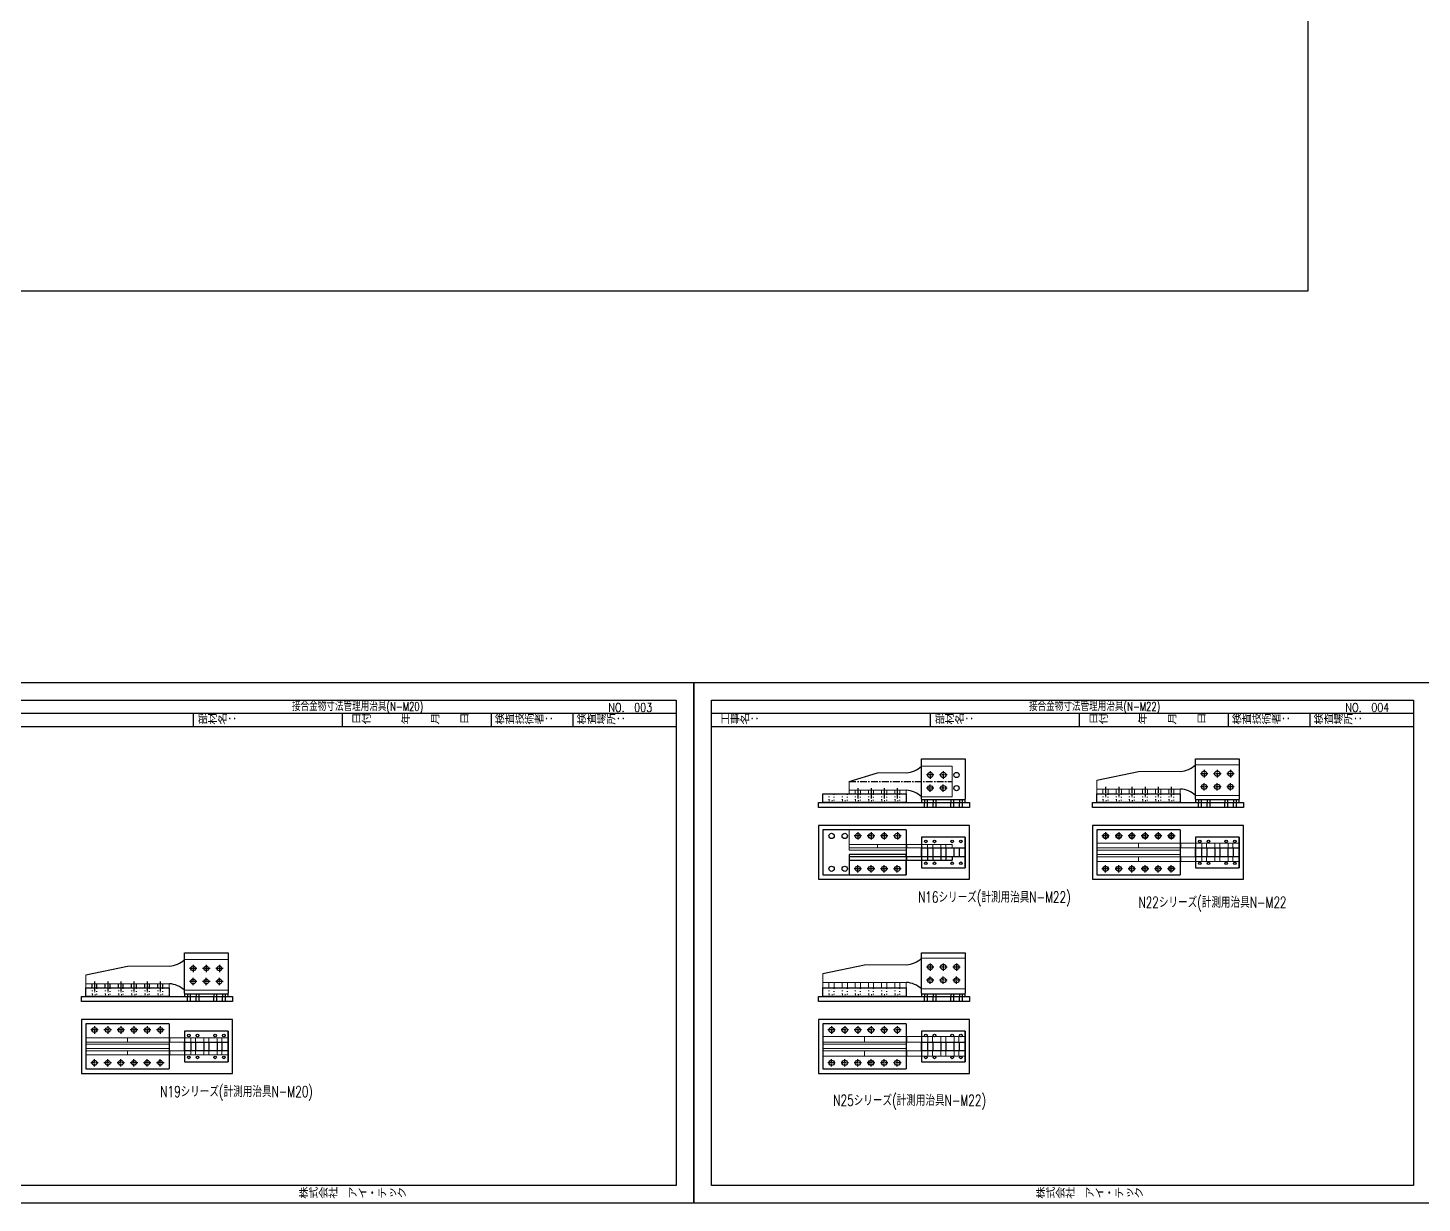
# Model space of a CAD drawing. Header units: millimetres. Extents: x -4568 to 36914, y -114 to 17788.
# Drawn here: x 23782 to 30146, y 1548 to 6912 of the extents above; entities that cross this region are included whole.
import ezdxf

# ---------------------------------------------------------------- set-up
doc = ezdxf.new("R2010")
doc.units = ezdxf.units.MM
doc.header["$LTSCALE"] = 5
for name, pattern in [('ACAD_ISO03W100', [30, 12, -18]), ('CENTER1', [10, 6.25, -1.25, 1.25, -1.25]), ('DOT', [2.5, 0.625, -1.875]), ('JIS_08_50', [53, 50, -1.125, 0.75, -1.125])]:
    doc.linetypes.add(name, pattern=pattern)
doc.layers.get('0').update_dxf_attribs({"color": 255})
for name, color, linetype in [('01', 7, 'Continuous'), ('CENTER', 2, 'JIS_08_50'), ('LAYER6', 7, 'Continuous'), ('寸法', 4, 'Continuous'), ('溶接', 241, 'Continuous'), ('補助線', 7, 'ACAD_ISO03W100'), ('金物', 142, 'Continuous')]:
    doc.layers.add(name, color=color, linetype=linetype)
doc.styles.get("Standard").update_dxf_attribs({"font": 'simplex.shx', "width": 0.7, "height": 2.5, "bigfont": '@extfont2.shx'})
doc.styles.add('SUNPOU', font='simplex.shx', dxfattribs={"width": 0.7, "bigfont": 'extfont2.shx'})
doc.styles.add('SUNPOU2', font='simplex.shx', dxfattribs={"width": 0.7, "height": 50, "bigfont": 'extfont2.shx'})

msp = doc.modelspace()

# ---------------------------------------------------------------- linework, layer by layer
at = {"linetype": 'Continuous', "lineweight": -3}
for p, q in [((23537.543, 3783.718), (26741.543, 3783.718)), ((24537.543, 3723.718), (24537.543, 3783.718)), ((25217.543, 3723.718), (25217.543, 3783.718)), ((25897.543, 3723.718), (25897.543, 3783.718)), ((26270.844, 3723.718), (26270.844, 3783.718)), ((26901.543, 3783.718), (30105.543, 3783.718)), ((27901.543, 3723.718), (27901.543, 3783.718)), ((28581.543, 3723.718), (28581.543, 3783.718)), ((29261.543, 3723.718), (29261.543, 3783.718)), ((29634.844, 3723.718), (29634.844, 3783.718)), ((23537.543, 3723.718), (26741.543, 3723.718)), ((26901.543, 3723.718), (30105.543, 3723.718))]:
    msp.add_line(p, q, dxfattribs=at)
for points in [[(16908.559, 14690.974), (29624.479, 14690.974), (29624.479, 5709.694), (16908.559, 5709.694)], [(23457.543, 3923.718), (26821.543, 3923.718), (26821.543, 1547.718), (23457.543, 1547.718)], [(26821.543, 3923.718), (30185.543, 3923.718), (30185.543, 1547.718), (26821.543, 1547.718)], [(23537.543, 3843.718), (26741.543, 3843.718), (26741.543, 1627.718), (23537.543, 1627.718)], [(26901.543, 3843.718), (30105.543, 3843.718), (30105.543, 1627.718), (26901.543, 1627.718)]]:
    msp.add_lwpolyline(points, close=True, dxfattribs=at)
at = {"layer": '01', "linetype": 'DOT'}
for p, q in [((27438.297, 3415.93), (27438.297, 3385.93)), ((27438.297, 3385.93), (27462.297, 3385.93)), ((27462.297, 3385.93), (27462.297, 3415.93)), ((27498.297, 3415.93), (27498.297, 3385.93)), ((27498.297, 3385.93), (27522.297, 3385.93)), ((27522.297, 3385.93), (27522.297, 3415.93)), ((27558.297, 3415.93), (27558.297, 3385.93)), ((27558.297, 3385.93), (27582.297, 3385.93)), ((27582.297, 3385.93), (27582.297, 3415.93)), ((27618.297, 3415.93), (27618.297, 3385.93)), ((27618.297, 3385.93), (27642.297, 3385.93)), ((27642.297, 3385.93), (27642.297, 3415.93)), ((27678.297, 3415.93), (27678.297, 3385.93)), ((27678.297, 3385.93), (27702.297, 3385.93)), ((27702.297, 3385.93), (27702.297, 3415.93)), ((27738.297, 3415.93), (27738.297, 3385.93)), ((27738.297, 3385.93), (27762.297, 3385.93)), ((27762.297, 3385.93), (27762.297, 3415.93)), ((28688.85, 3415.93), (28688.85, 3385.93)), ((28688.85, 3385.93), (28712.85, 3385.93)), ((28712.85, 3385.93), (28712.85, 3415.93)), ((28748.85, 3415.93), (28748.85, 3385.93)), ((28748.85, 3385.93), (28772.85, 3385.93)), ((28772.85, 3385.93), (28772.85, 3415.93)), ((28808.85, 3415.93), (28808.85, 3385.93)), ((28808.85, 3385.93), (28832.85, 3385.93)), ((28832.85, 3385.93), (28832.85, 3415.93)), ((28868.85, 3415.93), (28868.85, 3385.93)), ((28868.85, 3385.93), (28892.85, 3385.93)), ((28892.85, 3385.93), (28892.85, 3415.93)), ((28928.85, 3415.93), (28928.85, 3385.93)), ((28928.85, 3385.93), (28952.85, 3385.93)), ((28952.85, 3385.93), (28952.85, 3415.93)), ((28988.85, 3415.93), (28988.85, 3385.93)), ((28988.85, 3385.93), (29012.85, 3385.93)), ((29012.85, 3385.93), (29012.85, 3415.93)), ((24075.297, 2530.112), (24075.297, 2500.112)), ((24075.297, 2500.112), (24097.297, 2500.112)), ((24097.297, 2500.112), (24097.297, 2530.112)), ((24135.415, 2530.112), (24135.415, 2500.112)), ((24135.415, 2500.112), (24157.415, 2500.112)), ((24157.415, 2500.112), (24157.415, 2530.112)), ((24195.415, 2530.112), (24195.415, 2500.112)), ((24195.415, 2500.112), (24217.415, 2500.112)), ((24217.415, 2500.112), (24217.415, 2530.112)), ((24255.415, 2530.112), (24255.415, 2500.112)), ((24255.415, 2500.112), (24277.415, 2500.112)), ((24277.415, 2500.112), (24277.415, 2530.112)), ((24315.415, 2530.112), (24315.415, 2500.112)), ((24315.415, 2500.112), (24337.415, 2500.112)), ((24337.415, 2500.112), (24337.415, 2530.112)), ((24375.415, 2530.112), (24375.415, 2500.112)), ((24375.415, 2500.112), (24397.415, 2500.112)), ((24397.415, 2500.112), (24397.415, 2530.112)), ((27438.297, 2530.112), (27438.297, 2500.112)), ((27438.297, 2500.112), (27462.297, 2500.112)), ((27462.297, 2500.112), (27462.297, 2530.112)), ((27498.297, 2530.112), (27498.297, 2500.112)), ((27498.297, 2500.112), (27522.297, 2500.112)), ((27522.297, 2500.112), (27522.297, 2530.112)), ((27558.297, 2530.112), (27558.297, 2500.112)), ((27558.297, 2500.112), (27582.297, 2500.112)), ((27582.297, 2500.112), (27582.297, 2530.112)), ((27618.297, 2530.112), (27618.297, 2500.112)), ((27618.297, 2500.112), (27642.297, 2500.112)), ((27642.297, 2500.112), (27642.297, 2530.112)), ((27678.297, 2530.112), (27678.297, 2500.112)), ((27678.297, 2500.112), (27702.297, 2500.112)), ((27702.297, 2500.112), (27702.297, 2530.112)), ((27738.297, 2530.112), (27738.297, 2500.112)), ((27738.297, 2500.112), (27762.297, 2500.112)), ((27762.297, 2500.112), (27762.297, 2530.112))]:
    msp.add_line(p, q, dxfattribs=at)
at = {"layer": '01', "linetype": 'Continuous'}
for p, q in [((27874.297, 3387.93), (27874.297, 3375.93)), ((27874.297, 3353.93), (27874.297, 3375.93)), ((27886.297, 3387.93), (27886.297, 3375.93)), ((27886.297, 3375.93), (27886.297, 3353.93)), ((27914.297, 3387.93), (27914.297, 3375.93)), ((27914.297, 3353.93), (27914.297, 3375.93)), ((27926.297, 3387.93), (27926.297, 3375.93)), ((27926.297, 3375.93), (27926.297, 3353.93)), ((27994.297, 3387.93), (27994.297, 3375.93)), ((27994.297, 3353.93), (27994.297, 3375.93)), ((28006.297, 3387.93), (28006.297, 3375.93)), ((28006.297, 3375.93), (28006.297, 3353.93)), ((28034.297, 3387.93), (28034.297, 3375.93)), ((28034.297, 3353.93), (28034.297, 3375.93)), ((28046.297, 3387.93), (28046.297, 3375.93)), ((28046.297, 3375.93), (28046.297, 3353.93)), ((29124.85, 3387.93), (29124.85, 3375.93)), ((29124.85, 3353.93), (29124.85, 3375.93)), ((29136.85, 3387.93), (29136.85, 3375.93)), ((29136.85, 3375.93), (29136.85, 3353.93)), ((29164.85, 3387.93), (29164.85, 3375.93)), ((29164.85, 3353.93), (29164.85, 3375.93)), ((29176.85, 3387.93), (29176.85, 3375.93)), ((29176.85, 3375.93), (29176.85, 3353.93)), ((29244.85, 3387.93), (29244.85, 3375.93)), ((29244.85, 3353.93), (29244.85, 3375.93)), ((29256.85, 3387.93), (29256.85, 3375.93)), ((29256.85, 3375.93), (29256.85, 3353.93)), ((29284.85, 3387.93), (29284.85, 3375.93)), ((29284.85, 3353.93), (29284.85, 3375.93)), ((29296.85, 3387.93), (29296.85, 3375.93)), ((29296.85, 3375.93), (29296.85, 3353.93)), ((27888.297, 3168.794), (27888.297, 3128.794)), ((27912.297, 3168.794), (27912.297, 3128.794)), ((27948.297, 3168.794), (27948.297, 3128.794)), ((27972.297, 3168.794), (27972.297, 3128.794)), ((28008.297, 3168.794), (28008.297, 3128.794)), ((28032.297, 3168.794), (28032.297, 3128.794)), ((29138.85, 3168.794), (29138.85, 3128.794)), ((29162.85, 3168.794), (29162.85, 3128.794)), ((29198.85, 3168.794), (29198.85, 3128.794)), ((29222.85, 3168.794), (29222.85, 3128.794)), ((29258.85, 3168.794), (29258.85, 3128.794)), ((29282.85, 3168.794), (29282.85, 3128.794)), ((24510.297, 2502.112), (24510.297, 2490.112)), ((24510.297, 2468.112), (24510.297, 2490.112)), ((24522.297, 2502.112), (24522.297, 2490.112)), ((24522.297, 2490.112), (24522.297, 2468.112)), ((24550.297, 2502.112), (24550.297, 2490.112)), ((24550.297, 2468.112), (24550.297, 2490.112)), ((24562.297, 2502.112), (24562.297, 2490.112)), ((24562.297, 2490.112), (24562.297, 2468.112)), ((24630.297, 2502.112), (24630.297, 2490.112)), ((24630.297, 2468.112), (24630.297, 2490.112)), ((24642.297, 2502.112), (24642.297, 2490.112)), ((24642.297, 2490.112), (24642.297, 2468.112)), ((24670.297, 2502.112), (24670.297, 2490.112)), ((24670.297, 2468.112), (24670.297, 2490.112)), ((24682.297, 2502.112), (24682.297, 2490.112)), ((24682.297, 2490.112), (24682.297, 2468.112)), ((27874.297, 2502.112), (27874.297, 2490.112)), ((27874.297, 2468.112), (27874.297, 2490.112)), ((27886.297, 2502.112), (27886.297, 2490.112)), ((27886.297, 2490.112), (27886.297, 2468.112)), ((27914.297, 2502.112), (27914.297, 2490.112)), ((27914.297, 2468.112), (27914.297, 2490.112)), ((27926.297, 2502.112), (27926.297, 2490.112)), ((27926.297, 2490.112), (27926.297, 2468.112)), ((27994.297, 2502.112), (27994.297, 2490.112)), ((27994.297, 2468.112), (27994.297, 2490.112)), ((28006.297, 2502.112), (28006.297, 2490.112)), ((28006.297, 2490.112), (28006.297, 2468.112)), ((28034.297, 2502.112), (28034.297, 2490.112)), ((28034.297, 2468.112), (28034.297, 2490.112)), ((28046.297, 2502.112), (28046.297, 2490.112)), ((28046.297, 2490.112), (28046.297, 2468.112)), ((24525.297, 2282.976), (24525.297, 2242.976)), ((24547.297, 2282.976), (24547.297, 2242.976)), ((24585.297, 2282.976), (24585.297, 2242.976)), ((24607.297, 2282.976), (24607.297, 2242.976)), ((24645.297, 2282.976), (24645.297, 2242.976)), ((24667.297, 2282.976), (24667.297, 2242.976)), ((27888.297, 2282.976), (27888.297, 2242.976)), ((27912.297, 2282.976), (27912.297, 2242.976)), ((27948.297, 2282.976), (27948.297, 2242.976)), ((27972.297, 2282.976), (27972.297, 2242.976)), ((28008.297, 2282.976), (28008.297, 2242.976)), ((28032.297, 2282.976), (28032.297, 2242.976))]:
    msp.add_line(p, q, dxfattribs=at)
at = {"layer": 'CENTER', "color": 7, "linetype": 'CENTER1'}
msp.add_line((27530.297, 3471.93), (28000.297, 3471.93), dxfattribs=at)
at = {"layer": '寸法', "linetype": 'CENTER1', "ltscale": 0.3}
for p, q in [((27917.297, 3501.93), (27883.297, 3501.93)), ((27900.297, 3518.93), (27900.297, 3484.93)), ((27977.297, 3501.93), (27943.297, 3501.93)), ((27960.297, 3518.93), (27960.297, 3484.93)), ((27570.297, 3441.93), (27570.297, 3393.93)), ((27630.297, 3441.93), (27630.297, 3393.93)), ((27690.297, 3441.93), (27690.297, 3393.93)), ((27750.297, 3441.93), (27750.297, 3393.93)), ((27917.297, 3441.93), (27883.297, 3441.93)), ((27900.297, 3424.93), (27900.297, 3458.93)), ((27977.297, 3441.93), (27943.297, 3441.93)), ((27960.297, 3424.93), (27960.297, 3458.93)), ((27587.408, 3223.797), (27553.408, 3223.797)), ((27570.408, 3240.797), (27570.408, 3206.797)), ((27647.408, 3223.797), (27613.408, 3223.797)), ((27630.408, 3240.797), (27630.408, 3206.797)), ((27707.408, 3223.797), (27673.408, 3223.797)), ((27690.408, 3240.797), (27690.408, 3206.797)), ((27767.408, 3223.797), (27733.408, 3223.797)), ((27750.408, 3240.797), (27750.408, 3206.797)), ((24553.297, 2619.112), (24519.297, 2619.112)), ((24536.297, 2636.112), (24536.297, 2602.112)), ((24613.297, 2619.112), (24579.297, 2619.112)), ((24596.297, 2636.112), (24596.297, 2602.112)), ((24673.297, 2619.112), (24639.297, 2619.112)), ((24656.297, 2636.112), (24656.297, 2602.112)), ((24086.297, 2559.112), (24086.297, 2511.112)), ((24146.297, 2559.112), (24146.297, 2511.112)), ((24206.297, 2559.112), (24206.297, 2511.112)), ((24266.297, 2559.112), (24266.297, 2511.112)), ((24326.297, 2559.112), (24326.297, 2511.112)), ((24386.297, 2559.112), (24386.297, 2511.112)), ((24553.297, 2559.112), (24519.297, 2559.112)), ((24536.297, 2542.112), (24536.297, 2576.112)), ((24613.297, 2559.112), (24579.297, 2559.112)), ((24596.297, 2542.112), (24596.297, 2576.112)), ((24673.297, 2559.112), (24639.297, 2559.112)), ((24656.297, 2542.112), (24656.297, 2576.112)), ((27450.297, 2354.976), (27450.297, 2320.976)), ((27510.297, 2354.976), (27510.297, 2320.976)), ((27570.297, 2354.976), (27570.297, 2320.976)), ((27630.297, 2354.976), (27630.297, 2320.976)), ((27690.297, 2354.976), (27690.297, 2320.976)), ((27750.297, 2354.976), (27750.297, 2320.976)), ((27467.297, 2337.976), (27433.297, 2337.976)), ((27527.297, 2337.976), (27493.297, 2337.976)), ((27587.297, 2337.976), (27553.297, 2337.976)), ((27647.297, 2337.976), (27613.297, 2337.976)), ((27707.297, 2337.976), (27673.297, 2337.976)), ((27767.297, 2337.976), (27733.297, 2337.976)), ((27467.297, 2187.976), (27433.297, 2187.976)), ((27450.297, 2170.976), (27450.297, 2204.976)), ((27527.297, 2187.976), (27493.297, 2187.976)), ((27510.297, 2170.976), (27510.297, 2204.976)), ((27587.297, 2187.976), (27553.297, 2187.976)), ((27570.297, 2170.976), (27570.297, 2204.976)), ((27647.297, 2187.976), (27613.297, 2187.976)), ((27630.297, 2170.976), (27630.297, 2204.976)), ((27707.297, 2187.976), (27673.297, 2187.976)), ((27690.297, 2170.976), (27690.297, 2204.976)), ((27767.297, 2187.976), (27733.297, 2187.976)), ((27750.297, 2170.976), (27750.297, 2204.976))]:
    msp.add_line(p, q, dxfattribs=at)
at = {"layer": '溶接', "linetype": 'Continuous'}
for p, q in [((27860.297, 3391.93), (27860.297, 3575.93)), ((27860.297, 3575.93), (28060.297, 3575.93)), ((28060.297, 3575.93), (28060.297, 3391.93)), ((29110.85, 3391.93), (29110.85, 3575.93)), ((29110.85, 3575.93), (29310.85, 3575.93)), ((29310.85, 3575.93), (29310.85, 3391.93)), ((27390.297, 3375.93), (28080.297, 3375.93)), ((27390.297, 3353.93), (27390.297, 3375.93)), ((27410.297, 3375.93), (27410.297, 3415.93)), ((27410.297, 3415.93), (27790.297, 3415.93)), ((27790.297, 3375.93), (27410.297, 3375.93)), ((27790.297, 3415.93), (27790.297, 3375.93)), ((27860.297, 3391.93), (27860.297, 3375.93)), ((28060.297, 3387.93), (27860.297, 3387.93)), ((27860.297, 3375.93), (28060.297, 3375.93)), ((28060.297, 3375.93), (28060.297, 3391.93)), ((28080.297, 3375.93), (28080.297, 3353.93)), ((28640.85, 3375.93), (29330.85, 3375.93)), ((28640.85, 3353.93), (28640.85, 3375.93)), ((28660.85, 3375.93), (28660.85, 3415.93)), ((28660.85, 3415.93), (29040.85, 3415.93)), ((29040.85, 3375.93), (28660.85, 3375.93)), ((29040.85, 3415.93), (29040.85, 3375.93)), ((29110.85, 3391.93), (29110.85, 3375.93)), ((29310.85, 3387.93), (29110.85, 3387.93)), ((29110.85, 3375.93), (29310.85, 3375.93)), ((29310.85, 3375.93), (29310.85, 3391.93)), ((29330.85, 3375.93), (29330.85, 3353.93)), ((28080.297, 3353.93), (27390.297, 3353.93)), ((29330.85, 3353.93), (28640.85, 3353.93)), ((28080.297, 3271.794), (27390.297, 3271.794)), ((27390.297, 3271.794), (27390.297, 3025.794)), ((27410.297, 3251.794), (27410.297, 3045.794)), ((27790.297, 3251.794), (27410.297, 3251.794)), ((27790.297, 3251.794), (27790.297, 3045.794)), ((28080.297, 3025.794), (28080.297, 3271.794)), ((29330.85, 3271.794), (28640.85, 3271.794)), ((28640.85, 3271.794), (28640.85, 3025.794)), ((28660.85, 3251.794), (28660.85, 3045.794)), ((29040.85, 3251.794), (28660.85, 3251.794)), ((29040.85, 3251.794), (29040.85, 3045.794)), ((29330.85, 3025.794), (29330.85, 3271.794)), ((27860.297, 3218.794), (27860.297, 3078.794)), ((28060.297, 3218.794), (27860.297, 3218.794)), ((27860.297, 3218.794), (27860.297, 3078.794)), ((28060.297, 3078.794), (28060.297, 3218.794)), ((28060.297, 3218.794), (28060.297, 3078.794)), ((29110.85, 3218.794), (29110.85, 3078.794)), ((29310.85, 3218.794), (29110.85, 3218.794)), ((29110.85, 3218.794), (29110.85, 3078.794)), ((29310.85, 3078.794), (29310.85, 3218.794)), ((29310.85, 3218.794), (29310.85, 3078.794)), ((27860.297, 3078.794), (28060.297, 3078.794)), ((29110.85, 3078.794), (29310.85, 3078.794)), ((27390.297, 3025.794), (28080.297, 3025.794)), ((27390.297, 3025.794), (28080.297, 3025.794)), ((27410.297, 3045.794), (27790.297, 3045.794)), ((28640.85, 3025.794), (29330.85, 3025.794)), ((28640.85, 3025.794), (29330.85, 3025.794)), ((28660.85, 3045.794), (29040.85, 3045.794)), ((24496.297, 2506.112), (24496.297, 2690.112)), ((24496.297, 2690.112), (24696.297, 2690.112)), ((24696.297, 2690.112), (24696.297, 2506.112)), ((27860.297, 2506.112), (27860.297, 2690.112)), ((27860.297, 2690.112), (28060.297, 2690.112)), ((28060.297, 2690.112), (28060.297, 2506.112)), ((24026.297, 2490.112), (24716.297, 2490.112)), ((24026.297, 2468.112), (24026.297, 2490.112)), ((24046.297, 2490.112), (24046.297, 2530.112)), ((24046.297, 2530.112), (24426.297, 2530.112)), ((24426.297, 2490.112), (24046.297, 2490.112)), ((24426.297, 2530.112), (24426.297, 2490.112)), ((24496.297, 2506.112), (24496.297, 2490.112)), ((24696.297, 2502.112), (24496.297, 2502.112)), ((24496.297, 2490.112), (24696.297, 2490.112)), ((24696.297, 2490.112), (24696.297, 2506.112)), ((24716.297, 2490.112), (24716.297, 2468.112)), ((27390.297, 2490.112), (28080.297, 2490.112)), ((27390.297, 2468.112), (27390.297, 2490.112)), ((27410.297, 2490.112), (27410.297, 2530.112)), ((27410.297, 2530.112), (27790.297, 2530.112)), ((27790.297, 2490.112), (27410.297, 2490.112)), ((27790.297, 2530.112), (27790.297, 2490.112)), ((27860.297, 2506.112), (27860.297, 2490.112)), ((28060.297, 2502.112), (27860.297, 2502.112)), ((27860.297, 2490.112), (28060.297, 2490.112)), ((28060.297, 2490.112), (28060.297, 2506.112)), ((28080.297, 2490.112), (28080.297, 2468.112)), ((24716.297, 2468.112), (24026.297, 2468.112)), ((28080.297, 2468.112), (27390.297, 2468.112)), ((24716.297, 2385.976), (24026.297, 2385.976)), ((24026.297, 2385.976), (24026.297, 2139.976)), ((24046.297, 2365.976), (24046.297, 2159.976)), ((24426.297, 2365.976), (24046.297, 2365.976)), ((24426.297, 2365.976), (24426.297, 2159.976)), ((24716.297, 2139.976), (24716.297, 2385.976)), ((28080.297, 2385.976), (27390.297, 2385.976)), ((27390.297, 2385.976), (27390.297, 2139.976)), ((27410.297, 2365.976), (27410.297, 2159.976)), ((27790.297, 2365.976), (27410.297, 2365.976)), ((27790.297, 2365.976), (27790.297, 2159.976)), ((28080.297, 2139.976), (28080.297, 2385.976)), ((24496.297, 2332.976), (24496.297, 2192.976)), ((24696.297, 2332.976), (24496.297, 2332.976)), ((24496.297, 2332.976), (24496.297, 2192.976)), ((24696.297, 2192.976), (24696.297, 2332.976)), ((24696.297, 2332.976), (24696.297, 2192.976)), ((27860.297, 2332.976), (27860.297, 2192.976)), ((28060.297, 2332.976), (27860.297, 2332.976)), ((27860.297, 2332.976), (27860.297, 2192.976)), ((28060.297, 2192.976), (28060.297, 2332.976)), ((28060.297, 2332.976), (28060.297, 2192.976)), ((24496.297, 2192.976), (24696.297, 2192.976)), ((27860.297, 2192.976), (28060.297, 2192.976)), ((24026.297, 2139.976), (24716.297, 2139.976)), ((24046.297, 2159.976), (24426.297, 2159.976)), ((27390.297, 2139.976), (28080.297, 2139.976)), ((27390.297, 2139.976), (28080.297, 2139.976)), ((27410.297, 2159.976), (27790.297, 2159.976))]:
    msp.add_line(p, q, dxfattribs=at)
for points in [[(27860.297, 3128.794), (27860.297, 3168.794), (28060.297, 3168.794), (28060.297, 3128.794)], [(29110.85, 3128.794), (29110.85, 3168.794), (29310.85, 3168.794), (29310.85, 3128.794)], [(24496.297, 2242.976), (24496.297, 2282.976), (24696.297, 2282.976), (24696.297, 2242.976)], [(27860.297, 2242.976), (27860.297, 2282.976), (28060.297, 2282.976), (28060.297, 2242.976)]]:
    msp.add_lwpolyline(points, close=True, dxfattribs=at)
for centre, radius in [((27900.297, 3501.93), 12), ((27960.297, 3501.93), 12), ((28020.297, 3501.93), 12), ((29150.85, 3507.93), 12), ((29210.85, 3507.93), 12), ((29270.85, 3507.93), 12), ((27900.297, 3441.93), 12), ((27960.297, 3441.93), 12), ((28020.297, 3441.93), 12), ((29150.85, 3447.93), 12), ((29210.85, 3447.93), 12), ((29270.85, 3447.93), 12), ((27450.297, 3223.794), 12), ((27450.297, 3223.794), 12), ((27510.297, 3223.794), 12), ((27570.297, 3223.794), 12), ((27630.297, 3223.794), 12), ((27690.297, 3223.794), 12), ((27750.297, 3223.794), 12), ((27880.297, 3198.794), 6), ((27880.297, 3198.794), 6), ((27920.297, 3198.794), 6), ((27920.297, 3198.794), 6), ((28000.297, 3198.794), 6), ((28000.297, 3198.794), 6), ((28040.297, 3198.794), 6), ((28040.297, 3198.794), 6), ((28700.85, 3223.794), 12), ((28700.85, 3223.794), 12), ((28760.85, 3223.794), 12), ((28820.85, 3223.794), 12), ((28880.85, 3223.794), 12), ((28940.85, 3223.794), 12), ((29000.85, 3223.794), 12), ((29130.85, 3198.794), 6), ((29130.85, 3198.794), 6), ((29170.85, 3198.794), 6), ((29170.85, 3198.794), 6), ((29250.85, 3198.794), 6), ((29250.85, 3198.794), 6), ((29290.85, 3198.794), 6), ((29290.85, 3198.794), 6), ((27450.297, 3073.794), 12), ((27450.297, 3073.794), 12), ((27510.297, 3073.794), 12), ((27570.297, 3073.794), 12), ((27630.297, 3073.794), 12), ((27690.297, 3073.794), 12), ((27750.297, 3073.794), 12), ((27880.297, 3098.794), 6), ((27880.297, 3098.794), 6), ((27920.297, 3098.794), 6), ((27920.297, 3098.794), 6), ((28000.297, 3098.794), 6), ((28000.297, 3098.794), 6), ((28040.297, 3098.794), 6), ((28040.297, 3098.794), 6), ((28700.85, 3073.794), 12), ((28700.85, 3073.794), 12), ((28760.85, 3073.794), 12), ((28820.85, 3073.794), 12), ((28880.85, 3073.794), 12), ((28940.85, 3073.794), 12), ((29000.85, 3073.794), 12), ((29130.85, 3098.794), 6), ((29130.85, 3098.794), 6), ((29170.85, 3098.794), 6), ((29170.85, 3098.794), 6), ((29250.85, 3098.794), 6), ((29250.85, 3098.794), 6), ((29290.85, 3098.794), 6), ((29290.85, 3098.794), 6), ((24536.297, 2619.112), 11), ((24596.297, 2619.112), 11), ((24656.297, 2619.112), 11), ((27900.297, 2625.112), 12), ((27960.297, 2625.112), 12), ((28020.297, 2625.112), 12), ((24536.297, 2559.112), 11), ((24596.297, 2559.112), 11), ((24656.297, 2559.112), 11), ((27900.297, 2565.112), 12), ((27960.297, 2565.112), 12), ((28020.297, 2565.112), 12), ((24086.297, 2337.976), 11), ((24146.297, 2337.976), 11), ((24206.297, 2337.976), 11), ((24266.297, 2337.976), 11), ((24326.297, 2337.976), 11), ((24386.297, 2337.976), 11), ((24516.297, 2312.976), 6), ((24516.297, 2312.976), 6), ((24556.297, 2312.976), 6), ((24556.297, 2312.976), 6), ((24636.297, 2312.976), 6), ((24636.297, 2312.976), 6), ((24676.297, 2312.976), 6), ((24676.297, 2312.976), 6), ((27450.297, 2337.976), 12), ((27450.297, 2337.976), 12), ((27510.297, 2337.976), 12), ((27570.297, 2337.976), 12), ((27630.297, 2337.976), 12), ((27690.297, 2337.976), 12), ((27750.297, 2337.976), 12), ((27880.297, 2312.976), 6), ((27880.297, 2312.976), 6), ((27920.297, 2312.976), 6), ((27920.297, 2312.976), 6), ((28000.297, 2312.976), 6), ((28000.297, 2312.976), 6), ((28040.297, 2312.976), 6), ((28040.297, 2312.976), 6), ((24086.297, 2187.976), 11), ((24146.297, 2187.976), 11), ((24206.297, 2187.976), 11), ((24266.297, 2187.976), 11), ((24326.297, 2187.976), 11), ((24386.297, 2187.976), 11), ((24516.297, 2212.976), 6), ((24516.297, 2212.976), 6), ((24556.297, 2212.976), 6), ((24556.297, 2212.976), 6), ((24636.297, 2212.976), 6), ((24636.297, 2212.976), 6), ((24676.297, 2212.976), 6), ((24676.297, 2212.976), 6), ((27450.297, 2187.976), 12), ((27450.297, 2187.976), 12), ((27510.297, 2187.976), 12), ((27570.297, 2187.976), 12), ((27630.297, 2187.976), 12), ((27690.297, 2187.976), 12), ((27750.297, 2187.976), 12), ((27880.297, 2212.976), 6), ((27880.297, 2212.976), 6), ((27920.297, 2212.976), 6), ((27920.297, 2212.976), 6), ((28000.297, 2212.976), 6), ((28000.297, 2212.976), 6), ((28040.297, 2212.976), 6), ((28040.297, 2212.976), 6)]:
    msp.add_circle(centre, radius, dxfattribs=at)
at = {"layer": '補助線', "lineweight": 18}
for p, q in [((27530.297, 3431.93), (27530.297, 3415.93)), ((27558.297, 3415.93), (27558.297, 3431.93)), ((27582.297, 3415.93), (27582.297, 3431.93)), ((27618.297, 3415.93), (27618.297, 3431.93)), ((27642.297, 3415.93), (27642.297, 3431.93)), ((27678.297, 3415.93), (27678.297, 3431.93)), ((27702.297, 3415.93), (27702.297, 3431.93)), ((27738.297, 3415.93), (27738.297, 3431.93)), ((27762.297, 3415.93), (27762.297, 3431.93)), ((27888.297, 3168.794), (27888.297, 3184.794)), ((27912.297, 3168.794), (27912.297, 3184.794)), ((27948.297, 3168.794), (27948.297, 3184.794)), ((27972.297, 3168.794), (27972.297, 3184.794)), ((27888.297, 3128.794), (27888.297, 3112.794)), ((27912.297, 3128.794), (27912.297, 3112.794)), ((27948.297, 3128.794), (27948.297, 3112.794)), ((27972.297, 3128.794), (27972.297, 3112.794)), ((27889.297, 2282.976), (27889.297, 2307.976)), ((27911.297, 2282.976), (27911.297, 2307.976)), ((27949.297, 2282.976), (27949.297, 2307.976)), ((27971.297, 2282.976), (27971.297, 2307.976)), ((28009.297, 2282.976), (28009.297, 2307.976)), ((28031.297, 2282.976), (28031.297, 2307.976)), ((27889.297, 2217.976), (27889.297, 2242.976)), ((27911.297, 2217.976), (27911.297, 2242.976)), ((27949.297, 2217.976), (27949.297, 2242.976)), ((27971.297, 2217.976), (27971.297, 2242.976)), ((28009.297, 2217.976), (28009.297, 2242.976)), ((28031.297, 2217.976), (28031.297, 2242.976))]:
    msp.add_line(p, q, dxfattribs=at)
at = {"layer": '補助線', "ltscale": 2}
for p, q in [((24075.297, 2530.112), (24075.297, 2549.112)), ((24097.297, 2530.112), (24097.297, 2549.112)), ((24135.297, 2530.112), (24135.297, 2549.112)), ((24157.297, 2530.112), (24157.297, 2549.112)), ((24195.297, 2530.112), (24195.297, 2549.112)), ((24217.297, 2530.112), (24217.297, 2549.112)), ((24255.297, 2530.112), (24255.297, 2549.112)), ((24277.297, 2530.112), (24277.297, 2549.112)), ((24315.297, 2530.112), (24315.297, 2549.112)), ((24337.297, 2530.112), (24337.297, 2549.112)), ((24375.297, 2530.112), (24375.297, 2549.112)), ((24397.297, 2530.112), (24397.297, 2549.112))]:
    msp.add_line(p, q, dxfattribs=at)
at = {"layer": '金物'}
for p, q in [((27530.297, 3471.93), (27660.297, 3511.93)), ((28660.85, 3477.93), (28850.85, 3517.93)), ((27530.297, 3138.794), (27530.297, 3045.794)), ((27790.297, 3138.794), (27530.297, 3138.794)), ((28000.297, 3128.794), (27530.297, 3128.794)), ((27790.297, 3128.794), (27790.297, 3138.794)), ((27860.297, 3128.794), (27860.297, 3112.794)), ((27888.297, 3128.794), (27888.297, 3112.794)), ((27912.297, 3128.794), (27912.297, 3112.794)), ((27948.297, 3128.794), (27948.297, 3112.794)), ((27972.297, 3128.794), (27972.297, 3112.794)), ((28000.297, 3128.794), (28000.297, 3112.794)), ((27530.297, 3112.794), (28000.297, 3112.794)), ((27587.297, 3073.794), (27553.297, 3073.794)), ((27570.297, 3056.794), (27570.297, 3090.794)), ((27647.297, 3073.794), (27613.297, 3073.794)), ((27630.297, 3056.794), (27630.297, 3090.794)), ((27707.297, 3073.794), (27673.297, 3073.794)), ((27690.297, 3056.794), (27690.297, 3090.794)), ((27767.297, 3073.794), (27733.297, 3073.794)), ((27750.297, 3056.794), (27750.297, 3090.794)), ((27790.297, 3045.794), (27790.297, 3112.794)), ((27530.297, 3045.794), (27790.297, 3045.794)), ((24046.297, 2589.112), (24236.297, 2629.112)), ((27410.297, 2595.112), (27600.297, 2635.112))]:
    msp.add_line(p, q, dxfattribs=at)
at = {"layer": '金物', "lineweight": 18}
for p, q in [((27792.297, 3511.93), (27660.297, 3511.93)), ((28000.297, 3541.93), (27860.297, 3541.93)), ((28000.297, 3401.93), (28000.297, 3541.93)), ((29042.85, 3517.93), (28850.85, 3517.93)), ((29310.85, 3547.93), (29110.85, 3547.93)), ((29310.85, 3407.93), (29310.85, 3547.93)), ((27530.297, 3471.93), (27530.297, 3431.93)), ((28660.85, 3477.93), (28660.85, 3437.93)), ((28660.85, 3437.93), (28660.85, 3415.93)), ((29042.85, 3437.93), (28660.85, 3437.93)), ((28688.85, 3415.93), (28688.85, 3437.93)), ((28712.85, 3415.93), (28712.85, 3437.93)), ((28748.85, 3415.93), (28748.85, 3437.93)), ((28772.85, 3415.93), (28772.85, 3437.93)), ((28808.85, 3415.93), (28808.85, 3437.93)), ((28832.85, 3415.93), (28832.85, 3437.93)), ((28868.85, 3415.93), (28868.85, 3437.93)), ((28892.85, 3415.93), (28892.85, 3437.93)), ((28928.85, 3415.93), (28928.85, 3437.93)), ((28952.85, 3415.93), (28952.85, 3437.93)), ((28988.85, 3415.93), (28988.85, 3437.93)), ((29012.85, 3415.93), (29012.85, 3437.93)), ((29040.85, 3415.93), (29040.85, 3437.93)), ((27792.297, 3431.93), (27530.297, 3431.93)), ((27530.297, 3415.93), (27790.297, 3415.93)), ((27790.297, 3415.93), (27790.297, 3431.93)), ((28000.297, 3401.93), (27860.297, 3401.93)), ((28660.85, 3415.93), (29040.85, 3415.93)), ((29310.85, 3407.93), (29110.85, 3407.93)), ((27410.297, 3158.794), (27410.297, 3251.794)), ((27410.297, 3251.794), (27790.297, 3251.794)), ((27530.297, 3158.794), (27530.297, 3251.794)), ((27530.297, 3251.794), (27790.297, 3251.794)), ((27790.297, 3251.794), (27790.297, 3187.794)), ((27790.297, 3251.794), (27790.297, 3184.794)), ((28660.85, 3158.794), (28660.85, 3251.794)), ((28660.85, 3251.794), (29040.85, 3251.794)), ((28660.85, 3158.794), (28660.85, 3251.794)), ((28660.85, 3251.794), (29040.85, 3251.794)), ((29040.85, 3251.794), (29040.85, 3190.794)), ((29040.85, 3251.794), (29040.85, 3187.794)), ((27530.297, 3184.794), (28000.297, 3184.794)), ((27660.297, 3184.794), (27660.297, 3168.794)), ((27860.297, 3168.794), (27860.297, 3184.794)), ((28000.297, 3168.794), (28000.297, 3184.794)), ((28660.85, 3190.794), (29310.85, 3190.794)), ((28850.85, 3190.794), (28850.85, 3168.794)), ((29110.85, 3168.794), (29110.85, 3190.794)), ((29139.85, 3168.794), (29139.85, 3190.794)), ((29161.85, 3168.794), (29161.85, 3190.794)), ((29199.85, 3168.794), (29199.85, 3190.794)), ((29221.85, 3168.794), (29221.85, 3190.794)), ((29259.85, 3168.794), (29259.85, 3190.794)), ((29281.85, 3168.794), (29281.85, 3190.794)), ((29310.85, 3168.794), (29310.85, 3190.794)), ((27410.297, 3138.794), (27410.297, 3045.794)), ((28000.297, 3168.794), (27530.297, 3168.794)), ((27790.297, 3158.794), (27530.297, 3158.794)), ((27790.297, 3168.794), (27790.297, 3158.794)), ((27790.297, 3168.794), (27790.297, 3158.794)), ((27790.297, 3128.794), (27790.297, 3138.794)), ((27860.297, 3128.794), (27860.297, 3112.794)), ((28000.297, 3128.794), (28000.297, 3112.794)), ((29310.85, 3168.794), (28660.85, 3168.794)), ((29040.85, 3158.794), (28660.85, 3158.794)), ((28660.85, 3138.794), (28660.85, 3045.794)), ((29040.85, 3138.794), (28660.85, 3138.794)), ((28660.85, 3138.794), (28660.85, 3045.794)), ((29310.85, 3128.794), (28660.85, 3128.794)), ((28850.85, 3128.794), (28850.85, 3106.794)), ((29040.85, 3168.794), (29040.85, 3158.794)), ((29040.85, 3168.794), (29040.85, 3158.794)), ((29040.85, 3128.794), (29040.85, 3138.794)), ((29040.85, 3128.794), (29040.85, 3138.794)), ((29110.85, 3128.794), (29110.85, 3106.794)), ((29139.85, 3128.794), (29139.85, 3106.794)), ((29161.85, 3128.794), (29161.85, 3106.794)), ((29199.85, 3128.794), (29199.85, 3106.794)), ((29221.85, 3128.794), (29221.85, 3106.794)), ((29259.85, 3128.794), (29259.85, 3106.794)), ((29281.85, 3128.794), (29281.85, 3106.794)), ((29310.85, 3128.794), (29310.85, 3106.794)), ((27790.297, 3045.794), (27790.297, 3109.794)), ((28660.85, 3106.794), (29310.85, 3106.794)), ((29040.85, 3045.794), (29040.85, 3109.794)), ((29040.85, 3045.794), (29040.85, 3106.794)), ((27410.297, 3045.794), (27790.297, 3045.794)), ((28660.85, 3045.794), (29040.85, 3045.794)), ((28660.85, 3045.794), (29040.85, 3045.794)), ((24428.297, 2629.112), (24236.297, 2629.112)), ((24696.297, 2659.112), (24496.297, 2659.112)), ((24696.297, 2519.112), (24696.297, 2659.112)), ((27792.297, 2635.112), (27600.297, 2635.112)), ((28060.297, 2665.112), (27860.297, 2665.112)), ((28060.297, 2525.112), (28060.297, 2665.112)), ((24046.297, 2589.112), (24046.297, 2549.112)), ((24046.297, 2549.112), (24046.297, 2530.112)), ((24428.297, 2549.112), (24046.297, 2549.112)), ((24426.297, 2530.112), (24426.297, 2549.112)), ((27410.297, 2595.112), (27410.297, 2555.112)), ((27410.297, 2555.112), (27410.297, 2530.112)), ((27792.297, 2555.112), (27410.297, 2555.112)), ((27438.297, 2530.112), (27438.297, 2555.112)), ((27462.297, 2530.112), (27462.297, 2555.112)), ((27498.297, 2530.112), (27498.297, 2555.112)), ((27522.297, 2530.112), (27522.297, 2555.112)), ((27558.297, 2530.112), (27558.297, 2555.112)), ((27582.297, 2530.112), (27582.297, 2555.112)), ((27618.297, 2530.112), (27618.297, 2555.112)), ((27642.297, 2530.112), (27642.297, 2555.112)), ((27678.297, 2530.112), (27678.297, 2555.112)), ((27702.297, 2530.112), (27702.297, 2555.112)), ((27738.297, 2530.112), (27738.297, 2555.112)), ((27762.297, 2530.112), (27762.297, 2555.112)), ((27790.297, 2530.112), (27790.297, 2555.112)), ((24046.297, 2530.112), (24426.297, 2530.112)), ((24696.297, 2519.112), (24496.297, 2519.112)), ((27410.297, 2530.112), (27790.297, 2530.112)), ((28060.297, 2525.112), (27860.297, 2525.112)), ((24046.297, 2272.976), (24046.297, 2365.976)), ((24046.297, 2365.976), (24426.297, 2365.976)), ((24426.297, 2365.976), (24426.297, 2301.976)), ((27410.297, 2272.976), (27410.297, 2365.976)), ((27410.297, 2365.976), (27790.297, 2365.976)), ((27410.297, 2272.976), (27410.297, 2365.976)), ((27410.297, 2365.976), (27790.297, 2365.976)), ((27790.297, 2365.976), (27790.297, 2301.976)), ((27790.297, 2365.976), (27790.297, 2307.976)), ((24046.297, 2301.976), (24696.297, 2301.976)), ((24236.297, 2301.976), (24236.297, 2282.976)), ((24496.297, 2282.976), (24496.297, 2301.976)), ((24525.297, 2282.976), (24525.297, 2301.976)), ((24547.297, 2282.976), (24547.297, 2301.976)), ((24585.297, 2282.976), (24585.297, 2301.976)), ((24607.297, 2282.976), (24607.297, 2301.976)), ((24645.297, 2282.976), (24645.297, 2301.976)), ((24667.297, 2282.976), (24667.297, 2301.976)), ((24696.297, 2282.976), (24696.297, 2301.976)), ((27410.297, 2307.976), (28060.297, 2307.976)), ((27600.297, 2307.976), (27600.297, 2282.976)), ((27860.297, 2282.976), (27860.297, 2307.976)), ((28060.297, 2282.976), (28060.297, 2307.976)), ((24696.297, 2282.976), (24046.297, 2282.976)), ((24426.297, 2272.976), (24046.297, 2272.976)), ((24426.297, 2252.976), (24046.297, 2252.976)), ((24046.297, 2252.976), (24046.297, 2159.976)), ((24696.297, 2242.976), (24046.297, 2242.976)), ((24236.297, 2242.976), (24236.297, 2223.976)), ((24426.297, 2282.976), (24426.297, 2272.976)), ((24426.297, 2242.976), (24426.297, 2252.976)), ((24496.297, 2242.976), (24496.297, 2223.976)), ((24525.297, 2242.976), (24525.297, 2223.976)), ((24547.297, 2242.976), (24547.297, 2223.976)), ((24585.297, 2242.976), (24585.297, 2223.976)), ((24607.297, 2242.976), (24607.297, 2223.976)), ((24645.297, 2242.976), (24645.297, 2223.976)), ((24667.297, 2242.976), (24667.297, 2223.976)), ((24696.297, 2242.976), (24696.297, 2223.976)), ((28060.297, 2282.976), (27410.297, 2282.976)), ((27790.297, 2272.976), (27410.297, 2272.976)), ((27410.297, 2252.976), (27410.297, 2159.976)), ((27410.297, 2252.976), (27410.297, 2159.976)), ((27790.297, 2252.976), (27410.297, 2252.976)), ((27410.297, 2242.976), (28060.297, 2242.976)), ((27600.297, 2242.976), (27600.297, 2217.976)), ((27790.297, 2282.976), (27790.297, 2272.976)), ((27790.297, 2282.976), (27790.297, 2272.976)), ((27790.297, 2242.976), (27790.297, 2252.976)), ((27790.297, 2242.976), (27790.297, 2252.976)), ((27860.297, 2217.976), (27860.297, 2242.976)), ((28060.297, 2217.976), (28060.297, 2242.976)), ((24046.297, 2223.976), (24696.297, 2223.976)), ((24426.297, 2159.976), (24426.297, 2223.976)), ((28060.297, 2217.976), (27410.297, 2217.976)), ((27790.297, 2159.976), (27790.297, 2223.976)), ((27790.297, 2159.976), (27790.297, 2217.976)), ((24046.297, 2159.976), (24426.297, 2159.976)), ((27410.297, 2159.976), (27790.297, 2159.976)), ((27410.297, 2159.976), (27790.297, 2159.976))]:
    msp.add_line(p, q, dxfattribs=at)
at = {"layer": '金物', "linetype": 'CENTER1', "ltscale": 0.3}
for p, q in [((29167.85, 3507.93), (29133.85, 3507.93)), ((29150.85, 3524.93), (29150.85, 3490.93)), ((29227.85, 3507.93), (29193.85, 3507.93)), ((29210.85, 3524.93), (29210.85, 3490.93)), ((29287.85, 3507.93), (29253.85, 3507.93)), ((29270.85, 3524.93), (29270.85, 3490.93)), ((28700.85, 3447.93), (28700.85, 3399.93)), ((28760.85, 3447.93), (28760.85, 3399.93)), ((28820.85, 3447.93), (28820.85, 3399.93)), ((28880.85, 3447.93), (28880.85, 3399.93)), ((28940.85, 3447.93), (28940.85, 3399.93)), ((29000.85, 3447.93), (29000.85, 3399.93)), ((29167.85, 3447.93), (29133.85, 3447.93)), ((29150.85, 3430.93), (29150.85, 3464.93)), ((29227.85, 3447.93), (29193.85, 3447.93)), ((29210.85, 3430.93), (29210.85, 3464.93)), ((29287.85, 3447.93), (29253.85, 3447.93)), ((29270.85, 3430.93), (29270.85, 3464.93)), ((28717.85, 3223.794), (28683.85, 3223.794)), ((28700.85, 3240.794), (28700.85, 3206.794)), ((28777.85, 3223.794), (28743.85, 3223.794)), ((28760.85, 3240.794), (28760.85, 3206.794)), ((28837.85, 3223.794), (28803.85, 3223.794)), ((28820.85, 3240.794), (28820.85, 3206.794)), ((28897.85, 3223.794), (28863.85, 3223.794)), ((28880.85, 3240.794), (28880.85, 3206.794)), ((28957.85, 3223.794), (28923.85, 3223.794)), ((28940.85, 3240.794), (28940.85, 3206.794)), ((29017.85, 3223.794), (28983.85, 3223.794)), ((29000.85, 3240.794), (29000.85, 3206.794)), ((28717.85, 3073.794), (28683.85, 3073.794)), ((28700.85, 3056.794), (28700.85, 3090.794)), ((28777.85, 3073.794), (28743.85, 3073.794)), ((28760.85, 3056.794), (28760.85, 3090.794)), ((28837.85, 3073.794), (28803.85, 3073.794)), ((28820.85, 3056.794), (28820.85, 3090.794)), ((28897.85, 3073.794), (28863.85, 3073.794)), ((28880.85, 3056.794), (28880.85, 3090.794)), ((28957.85, 3073.794), (28923.85, 3073.794)), ((28940.85, 3056.794), (28940.85, 3090.794)), ((29017.85, 3073.794), (28983.85, 3073.794)), ((29000.85, 3056.794), (29000.85, 3090.794)), ((27917.297, 2625.112), (27883.297, 2625.112)), ((27900.297, 2642.112), (27900.297, 2608.112)), ((27977.297, 2625.112), (27943.297, 2625.112)), ((27960.297, 2642.112), (27960.297, 2608.112)), ((28037.297, 2625.112), (28003.297, 2625.112)), ((28020.297, 2642.112), (28020.297, 2608.112)), ((27917.297, 2565.112), (27883.297, 2565.112)), ((27900.297, 2548.112), (27900.297, 2582.112)), ((27977.297, 2565.112), (27943.297, 2565.112)), ((27960.297, 2548.112), (27960.297, 2582.112)), ((28037.297, 2565.112), (28003.297, 2565.112)), ((28020.297, 2548.112), (28020.297, 2582.112)), ((24086.297, 2354.976), (24086.297, 2320.976)), ((24146.297, 2354.976), (24146.297, 2320.976)), ((24206.297, 2354.976), (24206.297, 2320.976)), ((24266.297, 2354.976), (24266.297, 2320.976)), ((24326.297, 2354.976), (24326.297, 2320.976)), ((24386.297, 2354.976), (24386.297, 2320.976)), ((24103.297, 2337.976), (24069.297, 2337.976)), ((24163.297, 2337.976), (24129.297, 2337.976)), ((24223.297, 2337.976), (24189.297, 2337.976)), ((24283.297, 2337.976), (24249.297, 2337.976)), ((24343.297, 2337.976), (24309.297, 2337.976)), ((24403.297, 2337.976), (24369.297, 2337.976)), ((24103.297, 2187.976), (24069.297, 2187.976)), ((24086.297, 2170.976), (24086.297, 2204.976)), ((24163.297, 2187.976), (24129.297, 2187.976)), ((24146.297, 2170.976), (24146.297, 2204.976)), ((24223.297, 2187.976), (24189.297, 2187.976)), ((24206.297, 2170.976), (24206.297, 2204.976)), ((24283.297, 2187.976), (24249.297, 2187.976)), ((24266.297, 2170.976), (24266.297, 2204.976)), ((24343.297, 2187.976), (24309.297, 2187.976)), ((24326.297, 2170.976), (24326.297, 2204.976)), ((24403.297, 2187.976), (24369.297, 2187.976)), ((24386.297, 2170.976), (24386.297, 2204.976))]:
    msp.add_line(p, q, dxfattribs=at)
at = {"layer": '金物', "ltscale": 2}
for p, q in [((27792.297, 3184.794), (27792.297, 3168.794)), ((29042.85, 3190.794), (29042.85, 3168.794)), ((29042.85, 3128.794), (29042.85, 3106.794)), ((24428.297, 2301.976), (24428.297, 2282.976)), ((27792.297, 2307.976), (27792.297, 2282.976)), ((24428.297, 2242.976), (24428.297, 2223.976)), ((27792.297, 2242.976), (27792.297, 2217.976))]:
    msp.add_line(p, q, dxfattribs=at)
at = {"layer": '金物', "ltscale": 4}
msp.add_line((27792.297, 3128.794), (27792.297, 3112.794), dxfattribs=at)
at = {"layer": '金物', "ltscale": 2.5}
for centre, radius in [((27900.297, 3501.93), 12), ((27960.297, 3501.93), 12), ((27900.297, 3441.93), 12), ((27960.297, 3441.93), 12), ((27570.408, 3223.797), 12), ((27630.408, 3223.797), 12), ((27690.408, 3223.797), 12), ((27750.408, 3223.797), 12), ((28700.85, 3223.794), 11), ((28760.85, 3223.794), 11), ((28820.85, 3223.794), 11), ((28880.85, 3223.794), 11), ((28940.85, 3223.794), 11), ((29000.85, 3223.794), 11), ((28700.85, 3073.794), 11), ((28760.85, 3073.794), 11), ((28820.85, 3073.794), 11), ((28880.85, 3073.794), 11), ((28940.85, 3073.794), 11), ((29000.85, 3073.794), 11), ((24536.297, 2619.112), 11), ((24596.297, 2619.112), 11), ((24656.297, 2619.112), 11), ((27900.297, 2625.112), 12), ((27960.297, 2625.112), 12), ((28020.297, 2625.112), 12), ((24536.297, 2559.112), 11), ((24596.297, 2559.112), 11), ((24656.297, 2559.112), 11), ((27900.297, 2565.112), 12), ((27960.297, 2565.112), 12), ((28020.297, 2565.112), 12), ((24086.297, 2337.976), 11), ((24146.297, 2337.976), 11), ((24206.297, 2337.976), 11), ((24266.297, 2337.976), 11), ((24326.297, 2337.976), 11), ((24386.297, 2337.976), 11), ((24086.297, 2187.976), 11), ((24146.297, 2187.976), 11), ((24206.297, 2187.976), 11), ((24266.297, 2187.976), 11), ((24326.297, 2187.976), 11), ((24386.297, 2187.976), 11), ((27630.297, 2187.976), 11)]:
    msp.add_circle(centre, radius, dxfattribs=at)
at = {"layer": '金物', "linetype": 'Continuous'}
for centre in [(29150.85, 3507.93), (29210.85, 3507.93), (29270.85, 3507.93), (29150.85, 3447.93), (29210.85, 3447.93), (29270.85, 3447.93)]:
    msp.add_circle(centre, 12, dxfattribs=at)
at = {"layer": '金物'}
for centre in [(27570.297, 3073.794), (27630.297, 3073.794), (27690.297, 3073.794), (27750.297, 3073.794)]:
    msp.add_circle(centre, 12, dxfattribs=at)
at = {"layer": '金物', "ltscale": 2}
for centre, start, end in [((27784.507, 3621.654), 274.0609412, 313.5509458), ((29035.06, 3627.654), 274.0609412, 313.5509458), ((29035.06, 3328.206), 46.4490542, 85.9390588), ((27784.507, 3322.206), 46.4490542, 85.9390588), ((24420.507, 2738.835), 274.0609412, 313.5509458), ((27784.507, 2744.835), 274.0609412, 313.5509458), ((24420.507, 2439.388), 46.4490542, 85.9390588), ((27784.507, 2445.388), 46.4490542, 85.9390588)]:
    msp.add_arc(centre, 110, start, end, dxfattribs=at)

# ---------------------------------------------------------------- texts
at = {"layer": '01', "linetype": 'Continuous', "style": 'SUNPOU2', "width": 0.7}
for s, p in [('N16シリーズ(計測用治具N-M22)', (27845.132, 2919.479)), ('N22シリーズ(計測用治具N-M22', (28851.098, 2895.936)), ('N19シリーズ(計測用治具N-M20)', (24386.295, 2032.032)), ('N25シリーズ(計測用治具N-M22)', (27458.265, 1991.886))]:
    msp.add_text(s, height=50, dxfattribs=at).set_placement(p)
at = {"layer": 'LAYER6', "color": 0, "linetype": 'Continuous', "lineweight": -3, "style": 'SUNPOU', "width": 0.7}
for s, p in [('接合金物寸法管理用治具(N-M20)', (24987.372, 3794.645)), ('接合金物寸法管理用治具(N-M22)', (28351.372, 3794.645))]:
    msp.add_text(s, height=40, dxfattribs=at).set_placement(p)
at = {"layer": 'LAYER6', "color": 0, "linetype": 'Continuous', "lineweight": -3, "width": 0.8}
for s, p in [('NO.  003', (26431.332, 3789.927)), ('NO.  004', (29795.332, 3789.927)), ('部材名：', (24557.377, 3734.645)), ('日付\u3000\u3000\u3000年\u3000\u3000月\u3000\u3000日', (25258.762, 3734.645)), ('検査技術者：', (25913.286, 3734.645)), ('検査場所：', (26286.587, 3734.645)), ('工事名：', (26941.552, 3734.645)), ('部材名：', (27921.377, 3734.645)), ('日付\u3000\u3000\u3000年\u3000\u3000月\u3000\u3000日', (28622.762, 3734.645)), ('検査技術者：', (29277.286, 3734.645)), ('検査場所：', (29650.587, 3734.645)), ('株式会社\u3000アイ・テック', (25017.636, 1570.473)), ('株式会社\u3000アイ・テック', (25017.636, 1570.473)), ('株式会社\u3000アイ・テック', (28381.636, 1570.473)), ('株式会社\u3000アイ・テック', (28381.636, 1570.473))]:
    msp.add_text(s, height=40, dxfattribs=at).set_placement(p)

doc.saveas('drawing.dxf')
